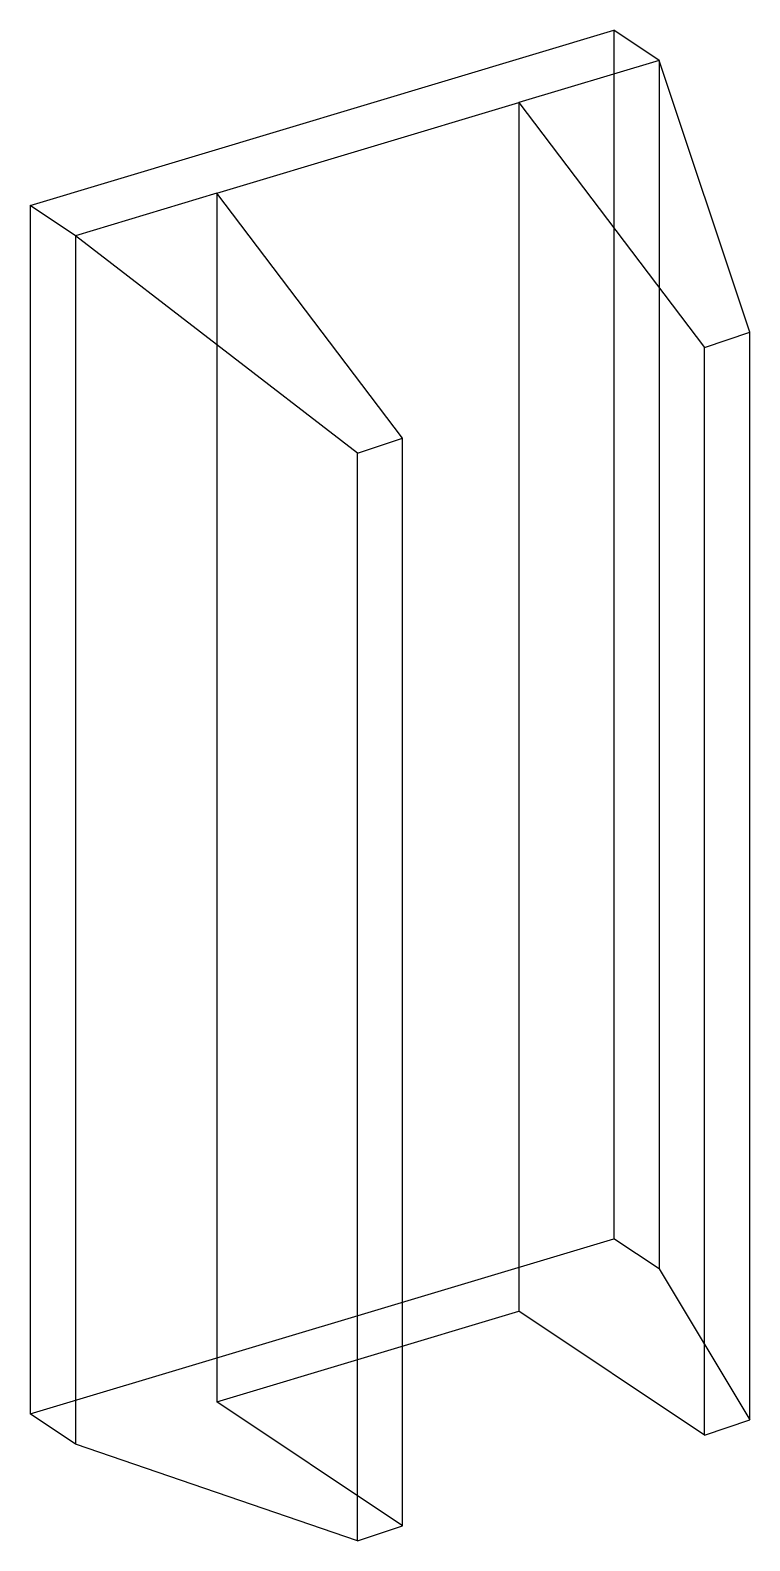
# Model space of a CAD drawing. Extents: x 81.5 to 105.3, y 91.6 to 141.6.
import ezdxf

# ---------------------------------------------------------------- set-up
doc = ezdxf.new("R2010")
doc.units = 0
doc.layers.get('0').update_dxf_attribs({"linetype": 'CONTINUOUS'})

msp = doc.modelspace()

# ---------------------------------------------------------------- linework, layer by layer
at = {"color": 7}
for p, q in [((81.496584, 135.802084), (100.835203, 141.60367)), ((102.335203, 140.60367), (100.835203, 141.60367)), ((100.835203, 141.60367), (100.835203, 101.60367)), ((102.335203, 140.60367), (97.680031, 139.207118)), ((102.335203, 140.60367), (102.335203, 100.60367)), ((105.335203, 131.60367), (102.335203, 140.60367)), ((87.680031, 136.207118), (97.680031, 139.207118)), ((97.680031, 139.207118), (97.680031, 99.207118)), ((97.680031, 139.207118), (103.835203, 131.10367)), ((87.680031, 136.207118), (82.996584, 134.802084)), ((87.680031, 136.207118), (87.680031, 96.207118)), ((93.835203, 128.10367), (87.680031, 136.207118)), ((82.996584, 134.802084), (81.496584, 135.802084)), ((81.496584, 135.802084), (81.496584, 95.802084)), ((82.996584, 134.802084), (82.996584, 94.802084)), ((92.335203, 127.60367), (82.996584, 134.802084)), ((103.835203, 131.10367), (105.335203, 131.60367)), ((105.335203, 95.60367), (105.335203, 131.60367)), ((103.835203, 95.10367), (103.835203, 131.10367)), ((92.335203, 127.60367), (93.835203, 128.10367)), ((93.835203, 92.10367), (93.835203, 128.10367)), ((92.335203, 91.60367), (92.335203, 127.60367)), ((81.496584, 95.802084), (100.835203, 101.60367)), ((102.335203, 100.60367), (100.835203, 101.60367)), ((102.335203, 100.60367), (105.335203, 95.60367)), ((87.680031, 96.207118), (97.680031, 99.207118)), ((103.835203, 95.10367), (97.680031, 99.207118)), ((93.835203, 92.10367), (87.680031, 96.207118)), ((82.996584, 94.802084), (81.496584, 95.802084)), ((103.835203, 95.10367), (105.335203, 95.60367)), ((92.335203, 91.60367), (82.996584, 94.802084)), ((92.335203, 91.60367), (93.835203, 92.10367))]:
    msp.add_line(p, q, dxfattribs=at)

doc.saveas('drawing.dxf')
